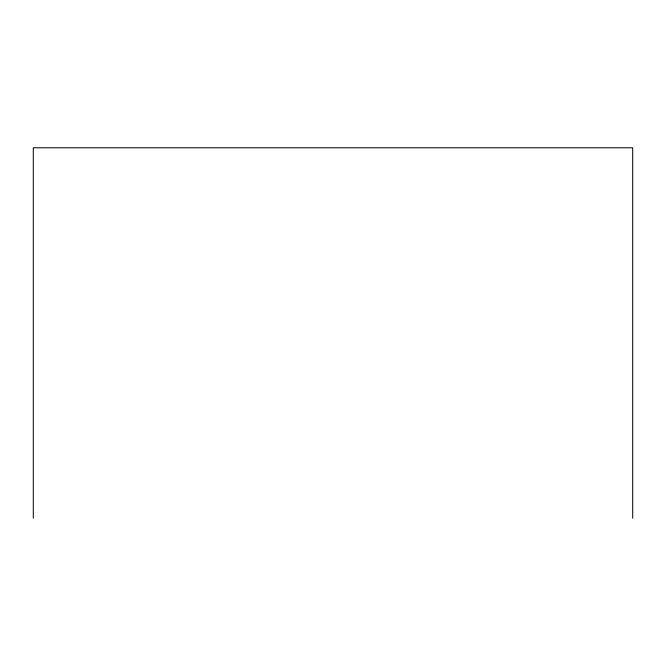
<?xml version="1.0" encoding="UTF-8"?>
<svg xmlns="http://www.w3.org/2000/svg" width="666" height="666" viewBox="0 0 666 666"><rect width="100%" height="100%" fill="white"/><g stroke="black" fill="none" stroke-linecap="round" stroke-linejoin="round"><path stroke-width="1" d="M632.7 518.215L632.7 147.785L33.3 147.785L33.3 518.215"/></g></svg>
